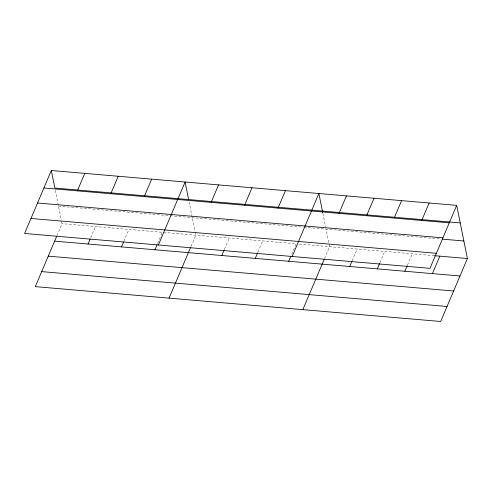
<?xml version="1.0" encoding="UTF-8"?>
<svg xmlns="http://www.w3.org/2000/svg" width="492" height="492" viewBox="0 0 492 492"><rect width="100%" height="100%" fill="white"/><g stroke="black" fill="none" stroke-linecap="round" stroke-linejoin="round"><path stroke-width="0.37" stroke-dasharray="2.46 1.84" d="M56.986 235.545L62.023 223.669L61.432 220.748M90.725 237.722L95.466 226.548M123.867 241.295L128.91 229.42M157.612 243.472L162.354 232.298L62.023 223.669M191.056 246.351L195.798 235.17L195.207 232.249M224.5 249.223L229.241 238.048M257.943 252.101L262.685 240.926M291.682 254.278L296.129 243.798L163.116 232.365M324.529 258.546L329.572 246.677L326.042 229.131M352.1 260.92L357.137 249.044M379.959 262.593L384.701 251.412M407.524 264.96L412.271 253.786M58.493 206.13L169.463 215.668M170.226 215.736L303.238 227.175M304.001 227.236L440.9 239.007M299.167 244.063L434.473 255.692M322.857 213.319L325.587 226.873M189.082 201.818L195.06 231.517M55.307 190.318L61.285 220.016"/><path stroke-width="0.74" d="M51.322 170.515L24.6 233.472L429.977 268.331L456.699 205.367L51.322 170.515L54.858 188.055L460.229 222.913M56.685 236.246L35.301 286.633L440.678 321.485L467.4 258.528L456.699 205.367M77.355 190.853L84.765 173.393M88.056 244.007L90.128 239.118M110.798 193.731L118.209 176.265M121.499 246.886L123.572 241.996M144.242 196.603L151.653 179.143M154.943 249.758L157.016 244.868M158.375 244.979L185.097 182.015L188.627 199.561M169.076 298.134L190.755 247.045M211.13 202.353L218.54 184.894M221.831 255.508L224.198 249.924M244.573 205.232L251.984 187.766M255.274 258.386L257.642 252.796M278.017 208.104L285.428 190.644M288.718 261.258L290.79 256.369M292.15 256.48L318.871 193.522L322.709 212.569M339.025 213.35L346.442 195.89M302.844 309.634L324.234 259.247M366.595 215.724L374.006 198.258M349.726 266.504L351.798 261.615M394.16 218.091L401.57 200.631M377.29 268.878L379.664 263.288M421.724 220.459L429.135 202.999M404.854 271.246L407.228 265.662M432.425 273.613L439.836 256.154M43.911 187.981L449.288 222.833M37.54 202.993L442.917 237.845M442.431 239.143L463.87 240.982M30.971 218.46L436.349 253.312M434.473 255.692L467.4 258.528M54.612 241.135L459.989 275.987M48.241 256.147L453.612 291M41.672 271.615L447.05 306.473"/></g></svg>
